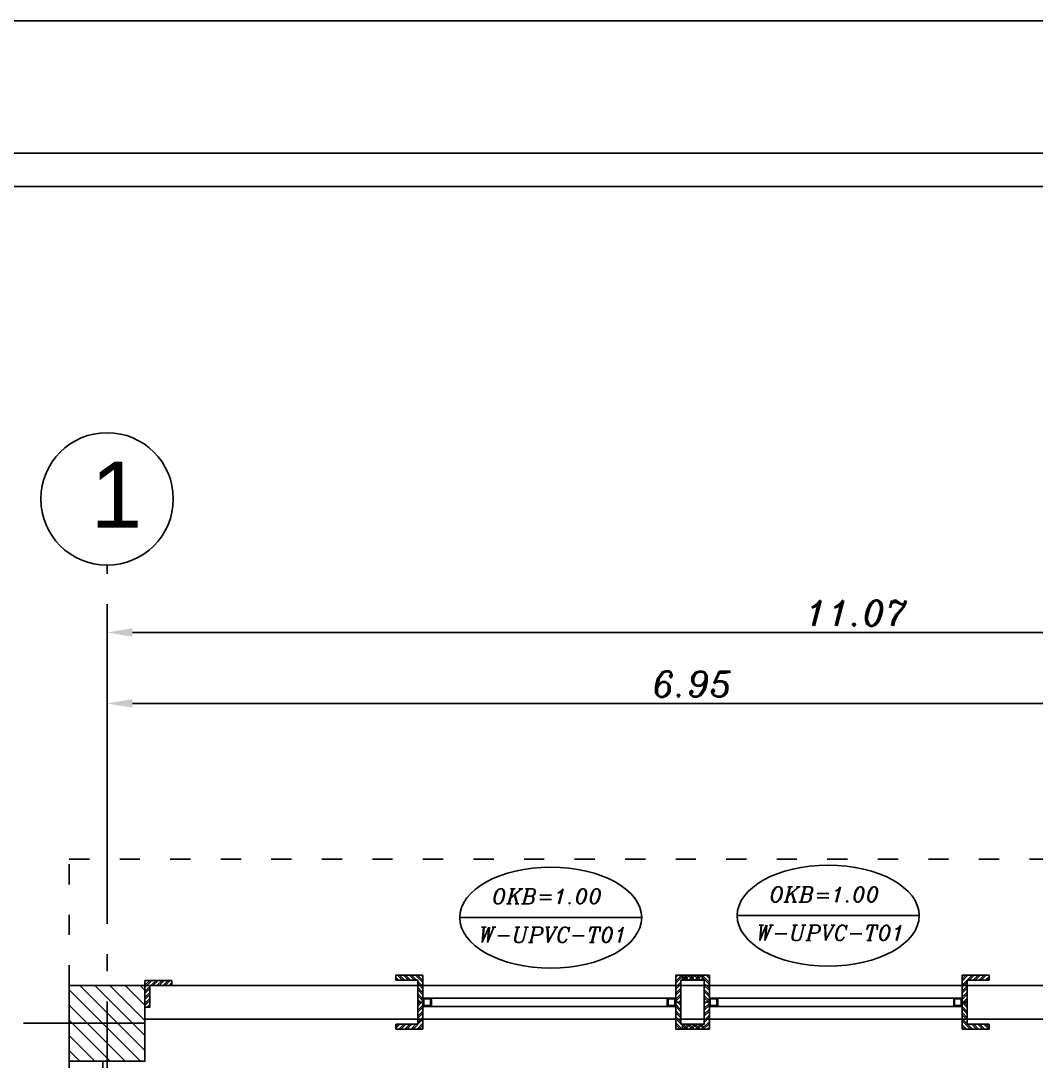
# Model space of a CAD drawing. Header units: millimetres. Extents: x 577 to 2337, y 236 to 943.
# Drawn here: x 1847.8 to 1853.83, y 436.8 to 442.97 of the extents above; entities that cross this region are included whole.
import ezdxf

# ---------------------------------------------------------------- set-up
doc = ezdxf.new("R2010")
doc.units = ezdxf.units.MM
doc.header["$LTSCALE"] = 0.01
doc.linetypes.add('ACAD_ISO03W100', pattern=[30, 12, -18])
doc.linetypes.add('ACAD_ISO10W100', pattern=[18, 12, -3, 0, -3])
for name, color, linetype in [('00-Arm', 7, 'Continuous'), ('01-Plan', 1, 'Continuous'), ('03-Ax', 4, 'Continuous'), ('05-Dim', 5, 'Continuous'), ('10-coulm', 7, 'Continuous'), ('15-Window', 4, 'Continuous'), ('18-Maharband', 4, 'Continuous')]:
    doc.layers.add(name, color=color, linetype=linetype)
doc.styles.get("Standard").update_dxf_attribs({"font": 'italic.shx'})
doc.dimstyles.new('ISO-25', dxfattribs={"dimtxt": 0.15, "dimasz": 0.15, "dimexe": 0.1, "dimexo": 0.1, "dimgap": 0.04, "dimtad": 1, "dimzin": 1, "dimdsep": 46, "dimtxsty": 'Standard', "dimcen": 0.3, "dimadec": 0, "dimazin": 0, "dimtfac": 1, "dimtmove": 0, "dimatfit": 3, "dimfxl": 1, "dimarcsym": 0})

# ---------------------------------------------------------------- blocks, each defined once
blk = doc.blocks.new('co2')
at = {"layer": '10-coulm'}
h = blk.add_hatch(dxfattribs=at)
h.set_pattern_fill('ANSI31', color=5, scale=0.02, style=0)
h.set_pattern_definition([(45, (-770.14033, -706.21029), (-0.0449012806, 0.0449012806), [])])
h.paths.add_polyline_path([(0, 0), (0.45, 0), (0.45, 0.45), (0, 0.45)])
at = {"layer": '10-coulm', "color": 7}
blk.add_lwpolyline([(0, 0), (0.45, 0), (0.45, 0.45), (0, 0.45)], close=True, dxfattribs=at)
blk = doc.blocks.new('*D522')
at = {"layer": '05-Dim', "color": 0, "lineweight": -2, "transparency": 16777216}
for p, q in [((1848.312, 437.7564), (1848.312, 439.4406)), ((1859.3828, 437.7564), (1859.3828, 439.4406)), ((1848.462, 439.3406), (1859.2328, 439.3406))]:
    blk.add_line(p, q, dxfattribs=at)
at = {"layer": '05-Dim', "color": 0, "transparency": 16777216}
for points in [[(1848.462, 439.3656), (1848.462, 439.3156), (1848.312, 439.3406)], [(1859.2328, 439.3656), (1859.2328, 439.3156), (1859.3828, 439.3406)]]:
    blk.add_solid(points, dxfattribs=at)
at = {"layer": 'Defpoints', "color": 0, "transparency": 16777216}
for p in [(1859.3828, 439.3406), (1848.312, 437.6564), (1859.3828, 437.6564)]:
    blk.add_point(p, dxfattribs=at)
at = {"layer": '05-Dim', "color": 0, "transparency": 16777216, "insert": (1852.7614, 439.4556), "char_height": 0.15, "attachment_point": 5}
blk.add_mtext('11.07', dxfattribs=at)
blk = doc.blocks.new('*D523')
at = {"layer": '03-Ax', "color": 0, "lineweight": -2, "transparency": 16777216}
blk.add_line((1848.462, 438.9194), (1855.112, 438.9194), dxfattribs=at)
at = {"layer": '03-Ax', "color": 0, "transparency": 16777216}
for points in [[(1848.462, 438.9444), (1848.462, 438.8944), (1848.312, 438.9194)], [(1855.112, 438.9444), (1855.112, 438.8944), (1855.262, 438.9194)]]:
    blk.add_solid(points, dxfattribs=at)
at = {"layer": 'Defpoints', "color": 0, "transparency": 16777216}
for p in [(1848.312, 438.9194), (1855.262, 438.9194), (1855.262, 438.9194)]:
    blk.add_point(p, dxfattribs=at)
at = {"layer": '03-Ax', "color": 0, "transparency": 16777216, "insert": (1851.787, 439.0344), "char_height": 0.15, "attachment_point": 5}
blk.add_mtext('6.95', dxfattribs=at)
blk = doc.blocks.new('nabshi.16')
at = {"layer": '18-Maharband'}
h = blk.add_hatch(dxfattribs=at)
h.set_pattern_fill('ANSI32', color=5, scale=0.002667)
h.set_pattern_definition([(45, (104.628065, 31.17932), (-0.01796051224, 0.01796051224), []), (45, (104.640038, 31.17932), (-0.01796051224, 0.01796051224), [])])
edge = h.paths.add_edge_path()
edge.add_arc((1121.682, 457.4802), 0.0016, 270, 360)
edge.add_line((1121.6836, 457.4802), (1121.6836, 457.6076))
edge.add_arc((1121.6852, 457.6076), 0.0016, 90, 180, ccw=False)
edge.add_line((1121.6852, 457.6092), (1121.8119, 457.6092))
edge.add_arc((1121.8116, 457.6113), 0.00207, 277.48062, 385.26935)
edge.add_line((1121.8135, 457.6121), (1121.8135, 457.6386))
edge.add_line((1121.8135, 457.6386), (1121.6535, 457.6386))
edge.add_line((1121.6535, 457.6386), (1121.6535, 457.4786))
edge.add_line((1121.6535, 457.4786), (1121.682, 457.4786))
at = {"layer": '18-Maharband', "color": 2}
for p, q in [((1121.8135, 457.6386), (1121.6535, 457.6386)), ((1121.6535, 457.6386), (1121.6535, 457.4786)), ((1121.8135, 457.6386), (1121.8135, 457.6108)), ((1121.6836, 457.4802), (1121.6836, 457.6076)), ((1121.8119, 457.6092), (1121.6852, 457.6092)), ((1121.6535, 457.4786), (1121.682, 457.4786))]:
    blk.add_line(p, q, dxfattribs=at)
for centre, start, end in [((1121.6852, 457.6076), 90, 180), ((1121.8119, 457.6108), 270, 0), ((1121.682, 457.4802), 270, 0)]:
    blk.add_arc(centre, 0.0016, start, end, dxfattribs=at)

msp = doc.modelspace()

# ---------------------------------------------------------------- linework, layer by layer
at = {"layer": '00-Arm'}
for points in [[(1841.9735, 442.9725), (1841.9735, 413.4725), (1862.6235, 413.4725), (1862.6235, 442.9725)], [(1842.5881, 441.9892), (1842.5881, 414.4559), (1862.009, 414.4559), (1862.009, 441.9892)]]:
    msp.add_lwpolyline(points, close=True, dxfattribs=at)
at = {"layer": '00-Arm', "color": 4}
msp.add_lwpolyline([(1842.3915, 442.1859), (1842.3915, 414.2592), (1862.2056, 414.2592), (1862.2056, 442.1859)], close=True, dxfattribs=at)
at = {"layer": '01-Plan', "color": 4, "linetype": 'ACAD_ISO03W100'}
for p, q in [((1848.087, 437.2452), (1848.087, 437.9952)), ((1848.087, 437.9952), (1859.6078, 437.9952))]:
    msp.add_line(p, q, dxfattribs=at)
at = {"layer": '01-Plan'}
for p, q in [((1848.537, 437.2452), (1850.187, 437.2452)), ((1850.187, 437.0452), (1850.187, 437.2452)), ((1851.687, 437.2452), (1851.887, 437.2452)), ((1851.687, 437.0452), (1851.687, 437.2452)), ((1851.887, 437.0452), (1851.887, 437.2452)), ((1853.387, 437.2452), (1855.037, 437.2452)), ((1853.387, 437.0452), (1853.387, 437.2452)), ((1848.537, 437.0452), (1850.187, 437.0452)), ((1851.687, 437.0452), (1851.887, 437.0452)), ((1853.387, 437.0452), (1855.037, 437.0452)), ((1848.087, 436.7952), (1848.087, 431.9952)), ((1848.287, 436.7952), (1848.287, 431.9952))]:
    msp.add_line(p, q, dxfattribs=at)
at = {"layer": '01-Plan', "color": 4}
for p, q in [((1851.687, 437.2452), (1850.187, 437.2452)), ((1853.387, 437.2452), (1851.887, 437.2452)), ((1850.187, 437.0452), (1851.687, 437.0452)), ((1851.887, 437.0452), (1853.387, 437.0452))]:
    msp.add_line(p, q, dxfattribs=at)
at = {"layer": '01-Plan', "color": 3}
for p, q in [((1850.187, 437.1702), (1850.237, 437.1702)), ((1850.237, 437.1702), (1850.237, 437.1202)), ((1851.687, 437.1702), (1851.637, 437.1702)), ((1851.637, 437.1702), (1851.637, 437.1202)), ((1851.887, 437.1702), (1851.937, 437.1702)), ((1851.937, 437.1702), (1851.937, 437.1202)), ((1853.387, 437.1702), (1853.337, 437.1702)), ((1853.337, 437.1702), (1853.337, 437.1202)), ((1850.237, 437.1202), (1850.187, 437.1202)), ((1850.192, 437.1652), (1850.232, 437.1652)), ((1850.192, 437.1252), (1850.192, 437.1652)), ((1850.232, 437.1252), (1850.192, 437.1252)), ((1850.232, 437.1652), (1850.232, 437.1252)), ((1851.637, 437.1202), (1851.687, 437.1202)), ((1851.682, 437.1652), (1851.642, 437.1652)), ((1851.642, 437.1652), (1851.642, 437.1252)), ((1851.642, 437.1252), (1851.682, 437.1252)), ((1851.682, 437.1252), (1851.682, 437.1652)), ((1851.937, 437.1202), (1851.887, 437.1202)), ((1851.892, 437.1652), (1851.932, 437.1652)), ((1851.892, 437.1252), (1851.892, 437.1652)), ((1851.932, 437.1252), (1851.892, 437.1252)), ((1851.932, 437.1652), (1851.932, 437.1252)), ((1853.337, 437.1202), (1853.387, 437.1202)), ((1853.382, 437.1652), (1853.342, 437.1652)), ((1853.342, 437.1652), (1853.342, 437.1252)), ((1853.342, 437.1252), (1853.382, 437.1252)), ((1853.382, 437.1252), (1853.382, 437.1652))]:
    msp.add_line(p, q, dxfattribs=at)
at = {"layer": '01-Plan', "color": 5}
for p, q in [((1851.637, 437.1702), (1850.237, 437.1702)), ((1853.337, 437.1702), (1851.937, 437.1702)), ((1850.237, 437.1202), (1851.637, 437.1202)), ((1851.937, 437.1202), (1853.337, 437.1202))]:
    msp.add_line(p, q, dxfattribs=at)
at = {"layer": '03-Ax', "linetype": 'ACAD_ISO10W100', "ltscale": 6}
for p, q in [((1848.312, 436.4298), (1848.312, 439.7403)), ((1848.537, 437.0202), (1845.6937, 437.0202))]:
    msp.add_line(p, q, dxfattribs=at)
at = {"layer": '03-Ax'}
msp.add_circle((1848.312, 440.1337), 0.3933, dxfattribs=at)
at = {"layer": '15-Window', "color": 4}
for p, q in [((1850.4055, 437.6477), (1851.4855, 437.6477)), ((1852.0521, 437.6594), (1853.1321, 437.6594))]:
    msp.add_line(p, q, dxfattribs=at)
for centre in [(1850.9455, 437.6477), (1852.5921, 437.6594)]:
    msp.add_ellipse(centre, major_axis=(0.54, 0), ratio=0.555556, dxfattribs=at)

# ---------------------------------------------------------------- block references
at = {"layer": '10-coulm', "xscale": -1, "rotation": 180}
msp.add_blockref('co2', (1848.087, 437.2452), dxfattribs=at)
at = {"layer": '18-Maharband', "xscale": -1}
for p, rotation in [((2971.8404, -20.3334), 359.9999999998999), ((2973.5404, -20.3334), 359.9999999998999), ((2306.1756, 1558.9288), 90), ((730.0335, 894.6238), 180), ((731.7335, 894.6238), 180)]:
    msp.add_blockref('nabshi.16', p, dxfattribs=dict(at, rotation=rotation))
at = {"layer": '18-Maharband'}
for p in [(730.0335, -20.3334), (731.7335, -20.3334)]:
    msp.add_blockref('nabshi.16', p, dxfattribs=at)
at = {"layer": '18-Maharband', "rotation": 180}
for p in [(2971.8404, 894.6238), (2973.5404, 894.6238)]:
    msp.add_blockref('nabshi.16', p, dxfattribs=at)

# ---------------------------------------------------------------- texts
at = {"layer": '03-Ax', "insert": (1848.2151, 440.3558), "char_height": 0.393333, "width": 0.681928, "attachment_point": 1}
msp.add_mtext('{\\fArial|b0|i0|c0|p32;1}', dxfattribs=at)
at = {"layer": '15-Window', "color": 4, "char_height": 0.09, "width": 1.506748, "attachment_point": 9}
for s, insert in [('OKB=1.00', (1851.2503, 437.7286)), ('OKB=1.00', (1852.8969, 437.7404)), ('W-UPVC-T01', (1851.4031, 437.5004)), ('W-UPVC-T01', (1853.0497, 437.5122))]:
    msp.add_mtext(s, dxfattribs=dict(at, insert=insert))

# ---------------------------------------------------------------- dimensions: what is measured, and where the dimension line sits
at = {"layer": '03-Ax', "color": 5}
dim = msp.add_linear_dim(base=(1855.262, 438.9194), p1=(1848.312, 438.9194), p2=(1855.262, 438.9194), dimstyle='ISO-25', dxfattribs=at)
dim.commit()
dim.dimension.update_dxf_attribs({"geometry": '*D523', "text_midpoint": (1851.787, 439.0344)})
at = {"layer": '05-Dim'}
dim = msp.add_linear_dim(base=(1859.3828, 439.3406), p1=(1848.312, 437.6564), p2=(1859.3828, 437.6564), dimstyle='ISO-25', dxfattribs=at)
dim.commit()
dim.dimension.update_dxf_attribs({"geometry": '*D522', "text_midpoint": (1852.7614, 439.3406), "dimtype": 160})

doc.saveas('drawing.dxf')
